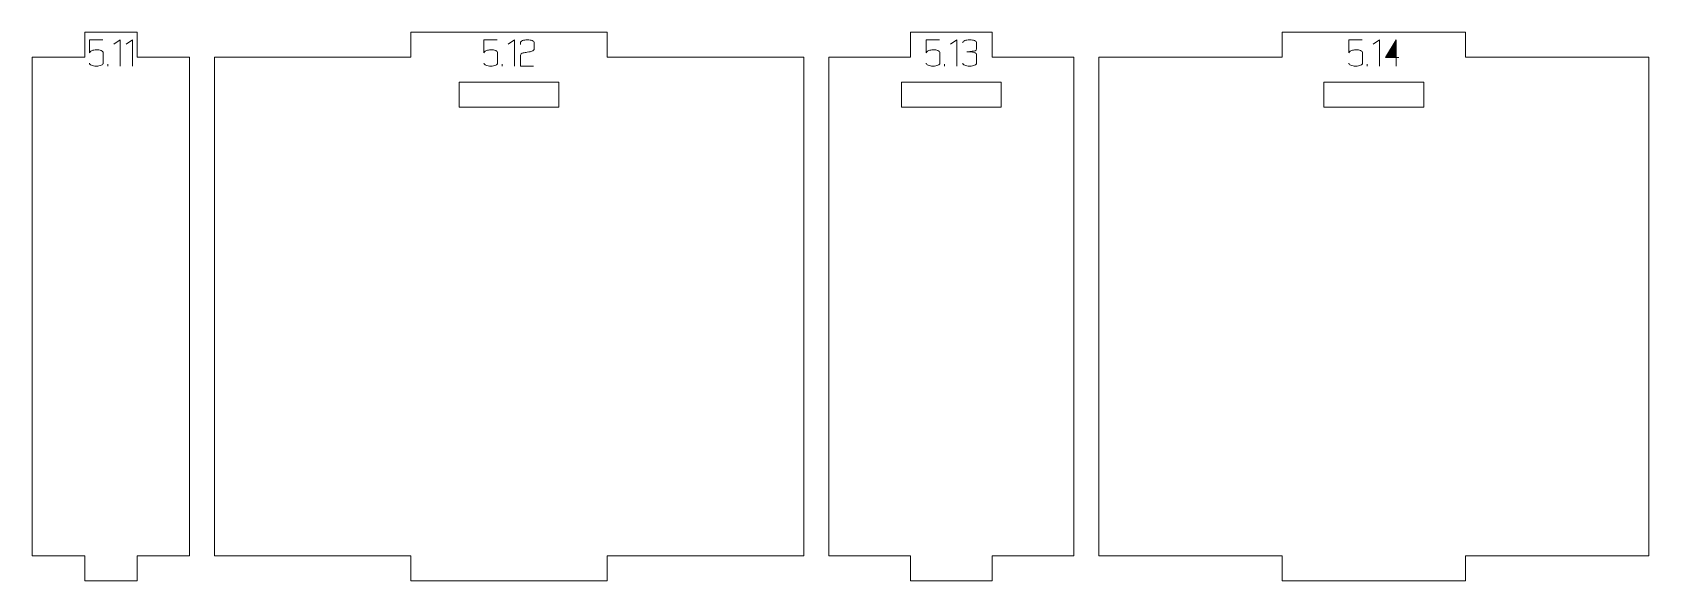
# Model space of a CAD drawing. Header units: centimetres. Extents: x -191 to 212, y -234 to 239.
# Drawn here: x 150 to 169.44, y 69.13 to 75.73 of the extents above; entities that cross this region are included whole.
import ezdxf

# ---------------------------------------------------------------- set-up
doc = ezdxf.new("R2010")
doc.units = ezdxf.units.CM
doc.header["$MEASUREMENT"] = 0
doc.layers.add('Capa 1', color=7, linetype='Continuous')

msp = doc.modelspace()

# ---------------------------------------------------------------- hatches: boundary and pattern name
at = {"layer": 'Capa 1', "true_color": 0x3e4095}
h = msp.add_hatch(color=175, dxfattribs=at)
edge = h.paths.add_edge_path()
edge.add_spline(control_points=[(150.76852, 75.32447), (150.74498, 75.32447), (150.72533, 75.32791), (150.70959, 75.33479), (150.69384, 75.34167), (150.68597, 75.35), (150.68597, 75.35978), (150.68597, 75.35), (150.69384, 75.34167), (150.70959, 75.33479), (150.72533, 75.32791), (150.74498, 75.32447), (150.76852, 75.32447), (150.79206, 75.32447), (150.81171, 75.32791), (150.82745, 75.33479), (150.8432, 75.34167), (150.85107, 75.35), (150.85107, 75.35978), (150.85107, 75.35978), (150.85107, 75.48544), (150.85107, 75.48544), (150.85107, 75.49523), (150.8432, 75.50356), (150.82745, 75.51044), (150.81171, 75.51732), (150.79206, 75.52076), (150.76852, 75.52076), (150.74712, 75.51892), (150.73061, 75.51647), (150.71899, 75.51342), (150.70737, 75.51036), (150.69637, 75.50103), (150.68597, 75.48544), (150.68597, 75.48544), (150.68597, 75.64091), (150.68597, 75.64091), (150.68597, 75.64091), (150.84557, 75.64091), (150.84557, 75.64091), (150.84557, 75.64091), (150.68597, 75.64091), (150.68597, 75.64091), (150.68597, 75.64091), (150.68597, 75.48544), (150.68597, 75.48544), (150.69637, 75.50103), (150.70737, 75.51036), (150.71899, 75.51342), (150.73061, 75.51647), (150.74712, 75.51892), (150.76852, 75.52076), (150.79206, 75.52076), (150.81171, 75.51732), (150.82745, 75.51044), (150.8432, 75.50356), (150.85107, 75.49523), (150.85107, 75.48544), (150.85107, 75.48544), (150.85107, 75.35978), (150.85107, 75.35978), (150.85107, 75.35), (150.8432, 75.34167), (150.82745, 75.33479), (150.81171, 75.32791), (150.79206, 75.32447), (150.76852, 75.32447)], knot_values=[0, 0, 0, 0, 0.04545455, 0.04545455, 0.04545455, 0.09090909, 0.09090909, 0.09090909, 0.13636364, 0.13636364, 0.13636364, 0.18181818, 0.18181818, 0.18181818, 0.22727273, 0.22727273, 0.22727273, 0.27272727, 0.27272727, 0.27272727, 0.31818182, 0.31818182, 0.31818182, 0.36363636, 0.36363636, 0.36363636, 0.40909091, 0.40909091, 0.40909091, 0.45454545, 0.45454545, 0.45454545, 0.5, 0.5, 0.5, 0.54545455, 0.54545455, 0.54545455, 0.59090909, 0.59090909, 0.59090909, 0.63636364, 0.63636364, 0.63636364, 0.68181818, 0.68181818, 0.68181818, 0.72727273, 0.72727273, 0.72727273, 0.77272727, 0.77272727, 0.77272727, 0.81818182, 0.81818182, 0.81818182, 0.86363636, 0.86363636, 0.86363636, 0.90909091, 0.90909091, 0.90909091, 0.95454545, 0.95454545, 0.95454545, 1, 1, 1, 1], degree=3, periodic=1)
h = msp.add_hatch(color=175, dxfattribs=at)
edge = h.paths.add_edge_path()
edge.add_spline(control_points=[(151.05561, 75.64137), (151.05561, 75.64137), (150.97948, 75.58863), (150.97948, 75.58863), (150.97948, 75.58863), (151.05561, 75.64137), (151.05561, 75.64137), (151.05561, 75.64137), (151.05561, 75.32447), (151.05561, 75.32447), (151.05561, 75.32447), (151.05561, 75.64137), (151.05561, 75.64137)], knot_values=[0, 0, 0, 0, 0.25, 0.25, 0.25, 0.5, 0.5, 0.5, 0.75, 0.75, 0.75, 1, 1, 1, 1], degree=3, periodic=1)
h = msp.add_hatch(color=175, dxfattribs=at)
edge = h.paths.add_edge_path()
edge.add_spline(control_points=[(151.20237, 75.64137), (151.20237, 75.64137), (151.12624, 75.58863), (151.12624, 75.58863), (151.12624, 75.58863), (151.20237, 75.64137), (151.20237, 75.64137), (151.20237, 75.64137), (151.20237, 75.32447), (151.20237, 75.32447), (151.20237, 75.32447), (151.20237, 75.64137), (151.20237, 75.64137)], knot_values=[0, 0, 0, 0, 0.25, 0.25, 0.25, 0.5, 0.5, 0.5, 0.75, 0.75, 0.75, 1, 1, 1, 1], degree=3, periodic=1)
h = msp.add_hatch(color=175, dxfattribs=at)
edge = h.paths.add_edge_path()
edge.add_spline(control_points=[(155.51441, 75.32447), (155.49087, 75.32447), (155.47122, 75.32791), (155.45548, 75.33479), (155.43973, 75.34167), (155.43186, 75.35), (155.43186, 75.35978), (155.43186, 75.35), (155.43973, 75.34167), (155.45548, 75.33479), (155.47122, 75.32791), (155.49087, 75.32447), (155.51441, 75.32447), (155.53795, 75.32447), (155.5576, 75.32791), (155.57334, 75.33479), (155.58909, 75.34167), (155.59696, 75.35), (155.59696, 75.35978), (155.59696, 75.35978), (155.59696, 75.48544), (155.59696, 75.48544), (155.59696, 75.49523), (155.58909, 75.50356), (155.57334, 75.51044), (155.5576, 75.51732), (155.53795, 75.52076), (155.51441, 75.52076), (155.49301, 75.51892), (155.4765, 75.51647), (155.46488, 75.51342), (155.45326, 75.51036), (155.44226, 75.50103), (155.43186, 75.48544), (155.43186, 75.48544), (155.43186, 75.64091), (155.43186, 75.64091), (155.43186, 75.64091), (155.59146, 75.64091), (155.59146, 75.64091), (155.59146, 75.64091), (155.43186, 75.64091), (155.43186, 75.64091), (155.43186, 75.64091), (155.43186, 75.48544), (155.43186, 75.48544), (155.44226, 75.50103), (155.45326, 75.51036), (155.46488, 75.51342), (155.4765, 75.51647), (155.49301, 75.51892), (155.51441, 75.52076), (155.53795, 75.52076), (155.5576, 75.51732), (155.57334, 75.51044), (155.58909, 75.50356), (155.59696, 75.49523), (155.59696, 75.48544), (155.59696, 75.48544), (155.59696, 75.35978), (155.59696, 75.35978), (155.59696, 75.35), (155.58909, 75.34167), (155.57334, 75.33479), (155.5576, 75.32791), (155.53795, 75.32447), (155.51441, 75.32447)], knot_values=[0, 0, 0, 0, 0.04545455, 0.04545455, 0.04545455, 0.09090909, 0.09090909, 0.09090909, 0.13636364, 0.13636364, 0.13636364, 0.18181818, 0.18181818, 0.18181818, 0.22727273, 0.22727273, 0.22727273, 0.27272727, 0.27272727, 0.27272727, 0.31818182, 0.31818182, 0.31818182, 0.36363636, 0.36363636, 0.36363636, 0.40909091, 0.40909091, 0.40909091, 0.45454545, 0.45454545, 0.45454545, 0.5, 0.5, 0.5, 0.54545455, 0.54545455, 0.54545455, 0.59090909, 0.59090909, 0.59090909, 0.63636364, 0.63636364, 0.63636364, 0.68181818, 0.68181818, 0.68181818, 0.72727273, 0.72727273, 0.72727273, 0.77272727, 0.77272727, 0.77272727, 0.81818182, 0.81818182, 0.81818182, 0.86363636, 0.86363636, 0.86363636, 0.90909091, 0.90909091, 0.90909091, 0.95454545, 0.95454545, 0.95454545, 1, 1, 1, 1], degree=3, periodic=1)
h = msp.add_hatch(color=175, dxfattribs=at)
edge = h.paths.add_edge_path()
edge.add_spline(control_points=[(155.8015, 75.64137), (155.8015, 75.64137), (155.72537, 75.58863), (155.72537, 75.58863), (155.72537, 75.58863), (155.8015, 75.64137), (155.8015, 75.64137), (155.8015, 75.64137), (155.8015, 75.32447), (155.8015, 75.32447), (155.8015, 75.32447), (155.8015, 75.64137), (155.8015, 75.64137)], knot_values=[0, 0, 0, 0, 0.25, 0.25, 0.25, 0.5, 0.5, 0.5, 0.75, 0.75, 0.75, 1, 1, 1, 1], degree=3, periodic=1)
h = msp.add_hatch(color=175, dxfattribs=at)
edge = h.paths.add_edge_path()
edge.add_spline(control_points=[(155.87167, 75.32447), (155.87167, 75.32447), (155.87167, 75.45701), (155.87167, 75.45701), (155.87259, 75.46893), (155.88344, 75.4781), (155.90423, 75.48452), (155.91279, 75.48514), (155.92097, 75.48613), (155.92877, 75.48751), (155.93656, 75.48888), (155.94444, 75.49033), (155.95239, 75.49186), (155.96706, 75.49431), (155.9783, 75.4963), (155.98609, 75.49782), (155.99389, 75.49935), (156.00146, 75.50134), (156.0088, 75.50379), (156.02775, 75.51082), (156.03723, 75.51984), (156.03723, 75.53084), (156.03723, 75.53084), (156.03723, 75.6056), (156.03723, 75.6056), (156.03723, 75.61538), (156.02936, 75.62371), (156.01361, 75.63059), (155.99787, 75.63747), (155.97822, 75.64091), (155.95468, 75.64091), (155.93114, 75.64091), (155.91149, 75.63747), (155.89575, 75.63059), (155.88, 75.62371), (155.87213, 75.61538), (155.87213, 75.6056), (155.87213, 75.6056), (155.87213, 75.58313), (155.87213, 75.58313), (155.87213, 75.58313), (155.87213, 75.6056), (155.87213, 75.6056), (155.87213, 75.61538), (155.88, 75.62371), (155.89575, 75.63059), (155.91149, 75.63747), (155.93114, 75.64091), (155.95468, 75.64091), (155.97822, 75.64091), (155.99787, 75.63747), (156.01361, 75.63059), (156.02936, 75.62371), (156.03723, 75.61538), (156.03723, 75.6056), (156.03723, 75.6056), (156.03723, 75.53084), (156.03723, 75.53084), (156.03723, 75.51984), (156.02775, 75.51082), (156.0088, 75.50379), (156.00146, 75.50134), (155.99389, 75.49935), (155.98609, 75.49782), (155.9783, 75.4963), (155.96706, 75.49431), (155.95239, 75.49186), (155.94444, 75.49033), (155.93656, 75.48888), (155.92877, 75.48751), (155.92097, 75.48613), (155.91279, 75.48514), (155.90423, 75.48452), (155.88344, 75.4781), (155.87259, 75.46893), (155.87167, 75.45701), (155.87167, 75.45701), (155.87167, 75.32447), (155.87167, 75.32447), (155.87167, 75.32447), (156.02852, 75.32447), (156.02852, 75.32447), (156.02852, 75.32447), (155.87167, 75.32447), (155.87167, 75.32447)], knot_values=[0, 0, 0, 0, 0.03571429, 0.03571429, 0.03571429, 0.07142857, 0.07142857, 0.07142857, 0.10714286, 0.10714286, 0.10714286, 0.14285714, 0.14285714, 0.14285714, 0.17857143, 0.17857143, 0.17857143, 0.21428571, 0.21428571, 0.21428571, 0.25, 0.25, 0.25, 0.28571429, 0.28571429, 0.28571429, 0.32142857, 0.32142857, 0.32142857, 0.35714286, 0.35714286, 0.35714286, 0.39285714, 0.39285714, 0.39285714, 0.42857143, 0.42857143, 0.42857143, 0.46428571, 0.46428571, 0.46428571, 0.5, 0.5, 0.5, 0.53571429, 0.53571429, 0.53571429, 0.57142857, 0.57142857, 0.57142857, 0.60714286, 0.60714286, 0.60714286, 0.64285714, 0.64285714, 0.64285714, 0.67857143, 0.67857143, 0.67857143, 0.71428571, 0.71428571, 0.71428571, 0.75, 0.75, 0.75, 0.78571429, 0.78571429, 0.78571429, 0.82142857, 0.82142857, 0.82142857, 0.85714286, 0.85714286, 0.85714286, 0.89285714, 0.89285714, 0.89285714, 0.92857143, 0.92857143, 0.92857143, 0.96428571, 0.96428571, 0.96428571, 1, 1, 1, 1], degree=3, periodic=1)
h = msp.add_hatch(color=175, dxfattribs=at)
edge = h.paths.add_edge_path()
edge.add_spline(control_points=[(160.83491, 75.32447), (160.81137, 75.32447), (160.79172, 75.32791), (160.77598, 75.33479), (160.76023, 75.34167), (160.75236, 75.35), (160.75236, 75.35978), (160.75236, 75.35), (160.76023, 75.34167), (160.77598, 75.33479), (160.79172, 75.32791), (160.81137, 75.32447), (160.83491, 75.32447), (160.85845, 75.32447), (160.8781, 75.32791), (160.89384, 75.33479), (160.90959, 75.34167), (160.91746, 75.35), (160.91746, 75.35978), (160.91746, 75.35978), (160.91746, 75.48544), (160.91746, 75.48544), (160.91746, 75.49523), (160.90959, 75.50356), (160.89384, 75.51044), (160.8781, 75.51732), (160.85845, 75.52076), (160.83491, 75.52076), (160.81351, 75.51892), (160.797, 75.51647), (160.78538, 75.51342), (160.77376, 75.51036), (160.76276, 75.50103), (160.75236, 75.48544), (160.75236, 75.48544), (160.75236, 75.64091), (160.75236, 75.64091), (160.75236, 75.64091), (160.91196, 75.64091), (160.91196, 75.64091), (160.91196, 75.64091), (160.75236, 75.64091), (160.75236, 75.64091), (160.75236, 75.64091), (160.75236, 75.48544), (160.75236, 75.48544), (160.76276, 75.50103), (160.77376, 75.51036), (160.78538, 75.51342), (160.797, 75.51647), (160.81351, 75.51892), (160.83491, 75.52076), (160.85845, 75.52076), (160.8781, 75.51732), (160.89384, 75.51044), (160.90959, 75.50356), (160.91746, 75.49523), (160.91746, 75.48544), (160.91746, 75.48544), (160.91746, 75.35978), (160.91746, 75.35978), (160.91746, 75.35), (160.90959, 75.34167), (160.89384, 75.33479), (160.8781, 75.32791), (160.85845, 75.32447), (160.83491, 75.32447)], knot_values=[0, 0, 0, 0, 0.04545455, 0.04545455, 0.04545455, 0.09090909, 0.09090909, 0.09090909, 0.13636364, 0.13636364, 0.13636364, 0.18181818, 0.18181818, 0.18181818, 0.22727273, 0.22727273, 0.22727273, 0.27272727, 0.27272727, 0.27272727, 0.31818182, 0.31818182, 0.31818182, 0.36363636, 0.36363636, 0.36363636, 0.40909091, 0.40909091, 0.40909091, 0.45454545, 0.45454545, 0.45454545, 0.5, 0.5, 0.5, 0.54545455, 0.54545455, 0.54545455, 0.59090909, 0.59090909, 0.59090909, 0.63636364, 0.63636364, 0.63636364, 0.68181818, 0.68181818, 0.68181818, 0.72727273, 0.72727273, 0.72727273, 0.77272727, 0.77272727, 0.77272727, 0.81818182, 0.81818182, 0.81818182, 0.86363636, 0.86363636, 0.86363636, 0.90909091, 0.90909091, 0.90909091, 0.95454545, 0.95454545, 0.95454545, 1, 1, 1, 1], degree=3, periodic=1)
h = msp.add_hatch(color=175, dxfattribs=at)
edge = h.paths.add_edge_path()
edge.add_spline(control_points=[(161.122, 75.64137), (161.122, 75.64137), (161.04587, 75.58863), (161.04587, 75.58863), (161.04587, 75.58863), (161.122, 75.64137), (161.122, 75.64137), (161.122, 75.64137), (161.122, 75.32447), (161.122, 75.32447), (161.122, 75.32447), (161.122, 75.64137), (161.122, 75.64137)], knot_values=[0, 0, 0, 0, 0.25, 0.25, 0.25, 0.5, 0.5, 0.5, 0.75, 0.75, 0.75, 1, 1, 1, 1], degree=3, periodic=1)
h = msp.add_hatch(color=175, dxfattribs=at)
edge = h.paths.add_edge_path()
edge.add_spline(control_points=[(161.27518, 75.32447), (161.25164, 75.32447), (161.23199, 75.32791), (161.21625, 75.33479), (161.2005, 75.34167), (161.19263, 75.35), (161.19263, 75.35978), (161.19263, 75.35), (161.2005, 75.34167), (161.21625, 75.33479), (161.23199, 75.32791), (161.25164, 75.32447), (161.27518, 75.32447), (161.29872, 75.32447), (161.31837, 75.32791), (161.33411, 75.33479), (161.34986, 75.34167), (161.35773, 75.35), (161.35773, 75.35978), (161.35773, 75.35978), (161.35773, 75.46297), (161.35773, 75.46297), (161.35773, 75.47123), (161.35207, 75.47841), (161.34076, 75.48452), (161.32945, 75.49064), (161.29628, 75.49477), (161.24124, 75.49691), (161.29597, 75.50027), (161.32884, 75.50425), (161.33984, 75.50883), (161.35085, 75.51342), (161.35681, 75.52091), (161.35773, 75.5313), (161.35773, 75.5313), (161.35773, 75.6056), (161.35773, 75.6056), (161.35773, 75.61538), (161.34986, 75.62371), (161.33411, 75.63059), (161.31837, 75.63747), (161.29872, 75.64091), (161.27518, 75.64091), (161.25164, 75.64091), (161.23199, 75.63747), (161.21625, 75.63059), (161.2005, 75.62371), (161.19263, 75.61538), (161.19263, 75.6056), (161.19263, 75.61538), (161.2005, 75.62371), (161.21625, 75.63059), (161.23199, 75.63747), (161.25164, 75.64091), (161.27518, 75.64091), (161.29872, 75.64091), (161.31837, 75.63747), (161.33411, 75.63059), (161.34986, 75.62371), (161.35773, 75.61538), (161.35773, 75.6056), (161.35773, 75.6056), (161.35773, 75.5313), (161.35773, 75.5313), (161.35681, 75.52091), (161.35085, 75.51342), (161.33984, 75.50883), (161.32884, 75.50425), (161.29597, 75.50027), (161.24124, 75.49691), (161.29628, 75.49477), (161.32945, 75.49064), (161.34076, 75.48452), (161.35207, 75.47841), (161.35773, 75.47123), (161.35773, 75.46297), (161.35773, 75.46297), (161.35773, 75.35978), (161.35773, 75.35978), (161.35773, 75.35), (161.34986, 75.34167), (161.33411, 75.33479), (161.31837, 75.32791), (161.29872, 75.32447), (161.27518, 75.32447)], knot_values=[0, 0, 0, 0, 0.03571429, 0.03571429, 0.03571429, 0.07142857, 0.07142857, 0.07142857, 0.10714286, 0.10714286, 0.10714286, 0.14285714, 0.14285714, 0.14285714, 0.17857143, 0.17857143, 0.17857143, 0.21428571, 0.21428571, 0.21428571, 0.25, 0.25, 0.25, 0.28571429, 0.28571429, 0.28571429, 0.32142857, 0.32142857, 0.32142857, 0.35714286, 0.35714286, 0.35714286, 0.39285714, 0.39285714, 0.39285714, 0.42857143, 0.42857143, 0.42857143, 0.46428571, 0.46428571, 0.46428571, 0.5, 0.5, 0.5, 0.53571429, 0.53571429, 0.53571429, 0.57142857, 0.57142857, 0.57142857, 0.60714286, 0.60714286, 0.60714286, 0.64285714, 0.64285714, 0.64285714, 0.67857143, 0.67857143, 0.67857143, 0.71428571, 0.71428571, 0.71428571, 0.75, 0.75, 0.75, 0.78571429, 0.78571429, 0.78571429, 0.82142857, 0.82142857, 0.82142857, 0.85714286, 0.85714286, 0.85714286, 0.89285714, 0.89285714, 0.89285714, 0.92857143, 0.92857143, 0.92857143, 0.96428571, 0.96428571, 0.96428571, 1, 1, 1, 1], degree=3, periodic=1)
h = msp.add_hatch(color=175, dxfattribs=at)
edge = h.paths.add_edge_path()
edge.add_spline(control_points=[(165.9196, 75.32447), (165.89606, 75.32447), (165.87641, 75.32791), (165.86067, 75.33479), (165.84492, 75.34167), (165.83705, 75.35), (165.83705, 75.35978), (165.83705, 75.35), (165.84492, 75.34167), (165.86067, 75.33479), (165.87641, 75.32791), (165.89606, 75.32447), (165.9196, 75.32447), (165.94314, 75.32447), (165.96279, 75.32791), (165.97853, 75.33479), (165.99428, 75.34167), (166.00215, 75.35), (166.00215, 75.35978), (166.00215, 75.35978), (166.00215, 75.48544), (166.00215, 75.48544), (166.00215, 75.49523), (165.99428, 75.50356), (165.97853, 75.51044), (165.96279, 75.51732), (165.94314, 75.52076), (165.9196, 75.52076), (165.8982, 75.51892), (165.88169, 75.51647), (165.87007, 75.51342), (165.85845, 75.51036), (165.84745, 75.50103), (165.83705, 75.48544), (165.83705, 75.48544), (165.83705, 75.64091), (165.83705, 75.64091), (165.83705, 75.64091), (165.99665, 75.64091), (165.99665, 75.64091), (165.99665, 75.64091), (165.83705, 75.64091), (165.83705, 75.64091), (165.83705, 75.64091), (165.83705, 75.48544), (165.83705, 75.48544), (165.84745, 75.50103), (165.85845, 75.51036), (165.87007, 75.51342), (165.88169, 75.51647), (165.8982, 75.51892), (165.9196, 75.52076), (165.94314, 75.52076), (165.96279, 75.51732), (165.97853, 75.51044), (165.99428, 75.50356), (166.00215, 75.49523), (166.00215, 75.48544), (166.00215, 75.48544), (166.00215, 75.35978), (166.00215, 75.35978), (166.00215, 75.35), (165.99428, 75.34167), (165.97853, 75.33479), (165.96279, 75.32791), (165.94314, 75.32447), (165.9196, 75.32447)], knot_values=[0, 0, 0, 0, 0.04545455, 0.04545455, 0.04545455, 0.09090909, 0.09090909, 0.09090909, 0.13636364, 0.13636364, 0.13636364, 0.18181818, 0.18181818, 0.18181818, 0.22727273, 0.22727273, 0.22727273, 0.27272727, 0.27272727, 0.27272727, 0.31818182, 0.31818182, 0.31818182, 0.36363636, 0.36363636, 0.36363636, 0.40909091, 0.40909091, 0.40909091, 0.45454545, 0.45454545, 0.45454545, 0.5, 0.5, 0.5, 0.54545455, 0.54545455, 0.54545455, 0.59090909, 0.59090909, 0.59090909, 0.63636364, 0.63636364, 0.63636364, 0.68181818, 0.68181818, 0.68181818, 0.72727273, 0.72727273, 0.72727273, 0.77272727, 0.77272727, 0.77272727, 0.81818182, 0.81818182, 0.81818182, 0.86363636, 0.86363636, 0.86363636, 0.90909091, 0.90909091, 0.90909091, 0.95454545, 0.95454545, 0.95454545, 1, 1, 1, 1], degree=3, periodic=1)
h = msp.add_hatch(color=175, dxfattribs=at)
edge = h.paths.add_edge_path()
edge.add_spline(control_points=[(166.20669, 75.64137), (166.20669, 75.64137), (166.13056, 75.58863), (166.13056, 75.58863), (166.13056, 75.58863), (166.20669, 75.64137), (166.20669, 75.64137), (166.20669, 75.64137), (166.20669, 75.32447), (166.20669, 75.32447), (166.20669, 75.32447), (166.20669, 75.64137), (166.20669, 75.64137)], knot_values=[0, 0, 0, 0, 0.25, 0.25, 0.25, 0.5, 0.5, 0.5, 0.75, 0.75, 0.75, 1, 1, 1, 1], degree=3, periodic=1)
h = msp.add_hatch(color=175, dxfattribs=at)
edge = h.paths.add_edge_path()
edge.add_spline(control_points=[(166.40711, 75.42903), (166.40711, 75.42903), (166.40711, 75.64137), (166.40711, 75.64137), (166.40711, 75.64137), (166.27732, 75.42903), (166.27732, 75.42903), (166.27732, 75.42903), (166.40711, 75.42903), (166.40711, 75.42903)], knot_values=[0, 0, 0, 0, 0.33333333, 0.33333333, 0.33333333, 0.66666667, 0.66666667, 0.66666667, 1, 1, 1, 1], degree=3, periodic=1)
h = msp.add_hatch(color=175, dxfattribs=at)
edge = h.paths.add_edge_path()
edge.add_spline(control_points=[(166.40711, 75.42903), (166.40711, 75.42903), (166.40711, 75.32447), (166.40711, 75.32447), (166.40711, 75.32447), (166.40711, 75.42903), (166.40711, 75.42903), (166.40711, 75.42903), (166.27732, 75.42903), (166.27732, 75.42903), (166.27732, 75.42903), (166.40711, 75.64137), (166.40711, 75.64137), (166.40711, 75.64137), (166.40711, 75.42903), (166.40711, 75.42903), (166.40711, 75.42903), (166.43692, 75.42903), (166.43692, 75.42903), (166.43692, 75.42903), (166.40711, 75.42903), (166.40711, 75.42903)], knot_values=[0, 0, 0, 0, 0.14285714, 0.14285714, 0.14285714, 0.28571429, 0.28571429, 0.28571429, 0.42857143, 0.42857143, 0.42857143, 0.57142857, 0.57142857, 0.57142857, 0.71428571, 0.71428571, 0.71428571, 0.85714286, 0.85714286, 0.85714286, 1, 1, 1, 1], degree=3, periodic=1)
h = msp.add_hatch(color=175, dxfattribs=at)
edge = h.paths.add_edge_path()
edge.add_spline(control_points=[(150.9061, 75.32447), (150.9061, 75.32447), (150.9061, 75.34694), (150.9061, 75.34694), (150.9061, 75.34694), (150.9061, 75.32447), (150.9061, 75.32447)], knot_values=[0, 0, 0, 0, 0.5, 0.5, 0.5, 1, 1, 1, 1], degree=3, periodic=1)
h = msp.add_hatch(color=175, dxfattribs=at)
edge = h.paths.add_edge_path()
edge.add_spline(control_points=[(155.65199, 75.32447), (155.65199, 75.32447), (155.65199, 75.34694), (155.65199, 75.34694), (155.65199, 75.34694), (155.65199, 75.32447), (155.65199, 75.32447)], knot_values=[0, 0, 0, 0, 0.5, 0.5, 0.5, 1, 1, 1, 1], degree=3, periodic=1)
h = msp.add_hatch(color=175, dxfattribs=at)
edge = h.paths.add_edge_path()
edge.add_spline(control_points=[(160.97249, 75.32447), (160.97249, 75.32447), (160.97249, 75.34694), (160.97249, 75.34694), (160.97249, 75.34694), (160.97249, 75.32447), (160.97249, 75.32447)], knot_values=[0, 0, 0, 0, 0.5, 0.5, 0.5, 1, 1, 1, 1], degree=3, periodic=1)
h = msp.add_hatch(color=175, dxfattribs=at)
edge = h.paths.add_edge_path()
edge.add_spline(control_points=[(166.05718, 75.32447), (166.05718, 75.32447), (166.05718, 75.34694), (166.05718, 75.34694), (166.05718, 75.34694), (166.05718, 75.32447), (166.05718, 75.32447)], knot_values=[0, 0, 0, 0, 0.5, 0.5, 0.5, 1, 1, 1, 1], degree=3, periodic=1)

# ---------------------------------------------------------------- linework, layer by layer
at = {"layer": 'Capa 1', "color": 240, "lineweight": 9}
for points, knots in [([(149.99906, 75.43087), (149.99906, 75.43087), (149.99906, 69.43087), (149.99906, 69.43087), (149.99906, 69.43087), (150.62913, 69.43087), (150.62913, 69.43087), (150.62913, 69.43087), (150.62913, 69.13087), (150.62913, 69.13087), (150.62913, 69.13087), (151.25921, 69.13087), (151.25921, 69.13087), (151.25921, 69.13087), (151.25921, 69.43087), (151.25921, 69.43087), (151.25921, 69.43087), (151.88928, 69.43087), (151.88928, 69.43087), (151.88928, 69.43087), (151.88928, 75.43087), (151.88928, 75.43087), (151.88928, 75.43087), (151.25921, 75.43087), (151.25921, 75.43087), (151.25921, 75.43087), (151.25921, 75.73087), (151.25921, 75.73087), (151.25921, 75.73087), (150.62913, 75.73087), (150.62913, 75.73087), (150.62913, 75.73087), (150.62913, 75.43087), (150.62913, 75.43087), (150.62913, 75.43087), (149.99906, 75.43087), (149.99906, 75.43087)], [0, 0, 0, 0, 0.08333333, 0.08333333, 0.08333333, 0.16666667, 0.16666667, 0.16666667, 0.25, 0.25, 0.25, 0.33333333, 0.33333333, 0.33333333, 0.41666667, 0.41666667, 0.41666667, 0.5, 0.5, 0.5, 0.58333333, 0.58333333, 0.58333333, 0.66666667, 0.66666667, 0.66666667, 0.75, 0.75, 0.75, 0.83333333, 0.83333333, 0.83333333, 0.91666667, 0.91666667, 0.91666667, 1, 1, 1, 1]), ([(152.18928, 75.43087), (152.18928, 75.43087), (152.18928, 69.43087), (152.18928, 69.43087), (152.18928, 69.43087), (154.55279, 69.43087), (154.55279, 69.43087), (154.55279, 69.43087), (154.55279, 69.13087), (154.55279, 69.13087), (154.55279, 69.13087), (156.9163, 69.13087), (156.9163, 69.13087), (156.9163, 69.13087), (156.9163, 69.43087), (156.9163, 69.43087), (156.9163, 69.43087), (159.2798, 69.43087), (159.2798, 69.43087), (159.2798, 69.43087), (159.2798, 75.43087), (159.2798, 75.43087), (159.2798, 75.43087), (156.9163, 75.43087), (156.9163, 75.43087), (156.9163, 75.43087), (156.9163, 75.73087), (156.9163, 75.73087), (156.9163, 75.73087), (154.55279, 75.73087), (154.55279, 75.73087), (154.55279, 75.73087), (154.55279, 75.43087), (154.55279, 75.43087), (154.55279, 75.43087), (152.18928, 75.43087), (152.18928, 75.43087)], [0, 0, 0, 0, 0.08333333, 0.08333333, 0.08333333, 0.16666667, 0.16666667, 0.16666667, 0.25, 0.25, 0.25, 0.33333333, 0.33333333, 0.33333333, 0.41666667, 0.41666667, 0.41666667, 0.5, 0.5, 0.5, 0.58333333, 0.58333333, 0.58333333, 0.66666667, 0.66666667, 0.66666667, 0.75, 0.75, 0.75, 0.83333333, 0.83333333, 0.83333333, 0.91666667, 0.91666667, 0.91666667, 1, 1, 1, 1]), ([(159.5798, 75.43087), (159.5798, 75.43087), (159.5798, 69.43087), (159.5798, 69.43087), (159.5798, 69.43087), (160.5633, 69.43087), (160.5633, 69.43087), (160.5633, 69.43087), (160.5633, 69.13087), (160.5633, 69.13087), (160.5633, 69.13087), (161.5468, 69.13087), (161.5468, 69.13087), (161.5468, 69.13087), (161.5468, 69.43087), (161.5468, 69.43087), (161.5468, 69.43087), (162.53029, 69.43087), (162.53029, 69.43087), (162.53029, 69.43087), (162.53029, 75.43087), (162.53029, 75.43087), (162.53029, 75.43087), (161.5468, 75.43087), (161.5468, 75.43087), (161.5468, 75.43087), (161.5468, 75.73087), (161.5468, 75.73087), (161.5468, 75.73087), (160.5633, 75.73087), (160.5633, 75.73087), (160.5633, 75.73087), (160.5633, 75.43087), (160.5633, 75.43087), (160.5633, 75.43087), (159.5798, 75.43087), (159.5798, 75.43087)], [0, 0, 0, 0, 0.08333333, 0.08333333, 0.08333333, 0.16666667, 0.16666667, 0.16666667, 0.25, 0.25, 0.25, 0.33333333, 0.33333333, 0.33333333, 0.41666667, 0.41666667, 0.41666667, 0.5, 0.5, 0.5, 0.58333333, 0.58333333, 0.58333333, 0.66666667, 0.66666667, 0.66666667, 0.75, 0.75, 0.75, 0.83333333, 0.83333333, 0.83333333, 0.91666667, 0.91666667, 0.91666667, 1, 1, 1, 1]), ([(162.83029, 75.43087), (162.83029, 75.43087), (162.83029, 69.43087), (162.83029, 69.43087), (162.83029, 69.43087), (165.03476, 69.43087), (165.03476, 69.43087), (165.03476, 69.43087), (165.03476, 69.13087), (165.03476, 69.13087), (165.03476, 69.13087), (167.23922, 69.13087), (167.23922, 69.13087), (167.23922, 69.13087), (167.23922, 69.43087), (167.23922, 69.43087), (167.23922, 69.43087), (169.44368, 69.43087), (169.44368, 69.43087), (169.44368, 69.43087), (169.44368, 75.43087), (169.44368, 75.43087), (169.44368, 75.43087), (167.23922, 75.43087), (167.23922, 75.43087), (167.23922, 75.43087), (167.23922, 75.73087), (167.23922, 75.73087), (167.23922, 75.73087), (165.03476, 75.73087), (165.03476, 75.73087), (165.03476, 75.73087), (165.03476, 75.43087), (165.03476, 75.43087), (165.03476, 75.43087), (162.83029, 75.43087), (162.83029, 75.43087)], [0, 0, 0, 0, 0.08333333, 0.08333333, 0.08333333, 0.16666667, 0.16666667, 0.16666667, 0.25, 0.25, 0.25, 0.33333333, 0.33333333, 0.33333333, 0.41666667, 0.41666667, 0.41666667, 0.5, 0.5, 0.5, 0.58333333, 0.58333333, 0.58333333, 0.66666667, 0.66666667, 0.66666667, 0.75, 0.75, 0.75, 0.83333333, 0.83333333, 0.83333333, 0.91666667, 0.91666667, 0.91666667, 1, 1, 1, 1]), ([(155.13454, 74.83107), (155.13454, 74.83107), (156.33454, 74.83107), (156.33454, 74.83107), (156.33454, 74.83107), (156.33454, 75.13107), (156.33454, 75.13107), (156.33454, 75.13107), (155.13454, 75.13107), (155.13454, 75.13107), (155.13454, 75.13107), (155.13454, 74.83107), (155.13454, 74.83107)], [0, 0, 0, 0, 0.25, 0.25, 0.25, 0.5, 0.5, 0.5, 0.75, 0.75, 0.75, 1, 1, 1, 1]), ([(160.45504, 74.83107), (160.45504, 74.83107), (161.65504, 74.83107), (161.65504, 74.83107), (161.65504, 74.83107), (161.65504, 75.13107), (161.65504, 75.13107), (161.65504, 75.13107), (160.45504, 75.13107), (160.45504, 75.13107), (160.45504, 75.13107), (160.45504, 74.83107), (160.45504, 74.83107)], [0, 0, 0, 0, 0.25, 0.25, 0.25, 0.5, 0.5, 0.5, 0.75, 0.75, 0.75, 1, 1, 1, 1]), ([(165.53698, 74.83107), (165.53698, 74.83107), (166.73698, 74.83107), (166.73698, 74.83107), (166.73698, 74.83107), (166.73698, 75.13107), (166.73698, 75.13107), (166.73698, 75.13107), (165.53698, 75.13107), (165.53698, 75.13107), (165.53698, 75.13107), (165.53698, 74.83107), (165.53698, 74.83107)], [0, 0, 0, 0, 0.25, 0.25, 0.25, 0.5, 0.5, 0.5, 0.75, 0.75, 0.75, 1, 1, 1, 1])]:
    msp.add_open_spline(points, degree=3, knots=knots, dxfattribs=at)
at = {"layer": 'Capa 1', "color": 114, "lineweight": 9}
for points, knots in [([(150.76852, 75.32447), (150.74498, 75.32447), (150.72533, 75.32791), (150.70959, 75.33479), (150.69384, 75.34167), (150.68597, 75.35), (150.68597, 75.35978), (150.68597, 75.35), (150.69384, 75.34167), (150.70959, 75.33479), (150.72533, 75.32791), (150.74498, 75.32447), (150.76852, 75.32447), (150.79206, 75.32447), (150.81171, 75.32791), (150.82745, 75.33479), (150.8432, 75.34167), (150.85107, 75.35), (150.85107, 75.35978), (150.85107, 75.35978), (150.85107, 75.48544), (150.85107, 75.48544), (150.85107, 75.49523), (150.8432, 75.50356), (150.82745, 75.51044), (150.81171, 75.51732), (150.79206, 75.52076), (150.76852, 75.52076), (150.74712, 75.51892), (150.73061, 75.51647), (150.71899, 75.51342), (150.70737, 75.51036), (150.69637, 75.50103), (150.68597, 75.48544), (150.68597, 75.48544), (150.68597, 75.64091), (150.68597, 75.64091), (150.68597, 75.64091), (150.84557, 75.64091), (150.84557, 75.64091), (150.84557, 75.64091), (150.68597, 75.64091), (150.68597, 75.64091), (150.68597, 75.64091), (150.68597, 75.48544), (150.68597, 75.48544), (150.69637, 75.50103), (150.70737, 75.51036), (150.71899, 75.51342), (150.73061, 75.51647), (150.74712, 75.51892), (150.76852, 75.52076), (150.79206, 75.52076), (150.81171, 75.51732), (150.82745, 75.51044), (150.8432, 75.50356), (150.85107, 75.49523), (150.85107, 75.48544), (150.85107, 75.48544), (150.85107, 75.35978), (150.85107, 75.35978), (150.85107, 75.35), (150.8432, 75.34167), (150.82745, 75.33479), (150.81171, 75.32791), (150.79206, 75.32447), (150.76852, 75.32447)], [0, 0, 0, 0, 0.04545455, 0.04545455, 0.04545455, 0.09090909, 0.09090909, 0.09090909, 0.13636364, 0.13636364, 0.13636364, 0.18181818, 0.18181818, 0.18181818, 0.22727273, 0.22727273, 0.22727273, 0.27272727, 0.27272727, 0.27272727, 0.31818182, 0.31818182, 0.31818182, 0.36363636, 0.36363636, 0.36363636, 0.40909091, 0.40909091, 0.40909091, 0.45454545, 0.45454545, 0.45454545, 0.5, 0.5, 0.5, 0.54545455, 0.54545455, 0.54545455, 0.59090909, 0.59090909, 0.59090909, 0.63636364, 0.63636364, 0.63636364, 0.68181818, 0.68181818, 0.68181818, 0.72727273, 0.72727273, 0.72727273, 0.77272727, 0.77272727, 0.77272727, 0.81818182, 0.81818182, 0.81818182, 0.86363636, 0.86363636, 0.86363636, 0.90909091, 0.90909091, 0.90909091, 0.95454545, 0.95454545, 0.95454545, 1, 1, 1, 1]), ([(151.05561, 75.64137), (151.05561, 75.64137), (150.97948, 75.58863), (150.97948, 75.58863), (150.97948, 75.58863), (151.05561, 75.64137), (151.05561, 75.64137), (151.05561, 75.64137), (151.05561, 75.32447), (151.05561, 75.32447), (151.05561, 75.32447), (151.05561, 75.64137), (151.05561, 75.64137)], [0, 0, 0, 0, 0.25, 0.25, 0.25, 0.5, 0.5, 0.5, 0.75, 0.75, 0.75, 1, 1, 1, 1]), ([(151.20237, 75.64137), (151.20237, 75.64137), (151.12624, 75.58863), (151.12624, 75.58863), (151.12624, 75.58863), (151.20237, 75.64137), (151.20237, 75.64137), (151.20237, 75.64137), (151.20237, 75.32447), (151.20237, 75.32447), (151.20237, 75.32447), (151.20237, 75.64137), (151.20237, 75.64137)], [0, 0, 0, 0, 0.25, 0.25, 0.25, 0.5, 0.5, 0.5, 0.75, 0.75, 0.75, 1, 1, 1, 1]), ([(155.51441, 75.32447), (155.49087, 75.32447), (155.47122, 75.32791), (155.45548, 75.33479), (155.43973, 75.34167), (155.43186, 75.35), (155.43186, 75.35978), (155.43186, 75.35), (155.43973, 75.34167), (155.45548, 75.33479), (155.47122, 75.32791), (155.49087, 75.32447), (155.51441, 75.32447), (155.53795, 75.32447), (155.5576, 75.32791), (155.57334, 75.33479), (155.58909, 75.34167), (155.59696, 75.35), (155.59696, 75.35978), (155.59696, 75.35978), (155.59696, 75.48544), (155.59696, 75.48544), (155.59696, 75.49523), (155.58909, 75.50356), (155.57334, 75.51044), (155.5576, 75.51732), (155.53795, 75.52076), (155.51441, 75.52076), (155.49301, 75.51892), (155.4765, 75.51647), (155.46488, 75.51342), (155.45326, 75.51036), (155.44226, 75.50103), (155.43186, 75.48544), (155.43186, 75.48544), (155.43186, 75.64091), (155.43186, 75.64091), (155.43186, 75.64091), (155.59146, 75.64091), (155.59146, 75.64091), (155.59146, 75.64091), (155.43186, 75.64091), (155.43186, 75.64091), (155.43186, 75.64091), (155.43186, 75.48544), (155.43186, 75.48544), (155.44226, 75.50103), (155.45326, 75.51036), (155.46488, 75.51342), (155.4765, 75.51647), (155.49301, 75.51892), (155.51441, 75.52076), (155.53795, 75.52076), (155.5576, 75.51732), (155.57334, 75.51044), (155.58909, 75.50356), (155.59696, 75.49523), (155.59696, 75.48544), (155.59696, 75.48544), (155.59696, 75.35978), (155.59696, 75.35978), (155.59696, 75.35), (155.58909, 75.34167), (155.57334, 75.33479), (155.5576, 75.32791), (155.53795, 75.32447), (155.51441, 75.32447)], [0, 0, 0, 0, 0.04545455, 0.04545455, 0.04545455, 0.09090909, 0.09090909, 0.09090909, 0.13636364, 0.13636364, 0.13636364, 0.18181818, 0.18181818, 0.18181818, 0.22727273, 0.22727273, 0.22727273, 0.27272727, 0.27272727, 0.27272727, 0.31818182, 0.31818182, 0.31818182, 0.36363636, 0.36363636, 0.36363636, 0.40909091, 0.40909091, 0.40909091, 0.45454545, 0.45454545, 0.45454545, 0.5, 0.5, 0.5, 0.54545455, 0.54545455, 0.54545455, 0.59090909, 0.59090909, 0.59090909, 0.63636364, 0.63636364, 0.63636364, 0.68181818, 0.68181818, 0.68181818, 0.72727273, 0.72727273, 0.72727273, 0.77272727, 0.77272727, 0.77272727, 0.81818182, 0.81818182, 0.81818182, 0.86363636, 0.86363636, 0.86363636, 0.90909091, 0.90909091, 0.90909091, 0.95454545, 0.95454545, 0.95454545, 1, 1, 1, 1]), ([(155.8015, 75.64137), (155.8015, 75.64137), (155.72537, 75.58863), (155.72537, 75.58863), (155.72537, 75.58863), (155.8015, 75.64137), (155.8015, 75.64137), (155.8015, 75.64137), (155.8015, 75.32447), (155.8015, 75.32447), (155.8015, 75.32447), (155.8015, 75.64137), (155.8015, 75.64137)], [0, 0, 0, 0, 0.25, 0.25, 0.25, 0.5, 0.5, 0.5, 0.75, 0.75, 0.75, 1, 1, 1, 1]), ([(155.87167, 75.32447), (155.87167, 75.32447), (155.87167, 75.45701), (155.87167, 75.45701), (155.87259, 75.46893), (155.88344, 75.4781), (155.90423, 75.48452), (155.91279, 75.48514), (155.92097, 75.48613), (155.92877, 75.48751), (155.93656, 75.48888), (155.94444, 75.49033), (155.95239, 75.49186), (155.96706, 75.49431), (155.9783, 75.4963), (155.98609, 75.49782), (155.99389, 75.49935), (156.00146, 75.50134), (156.0088, 75.50379), (156.02775, 75.51082), (156.03723, 75.51984), (156.03723, 75.53084), (156.03723, 75.53084), (156.03723, 75.6056), (156.03723, 75.6056), (156.03723, 75.61538), (156.02936, 75.62371), (156.01361, 75.63059), (155.99787, 75.63747), (155.97822, 75.64091), (155.95468, 75.64091), (155.93114, 75.64091), (155.91149, 75.63747), (155.89575, 75.63059), (155.88, 75.62371), (155.87213, 75.61538), (155.87213, 75.6056), (155.87213, 75.6056), (155.87213, 75.58313), (155.87213, 75.58313), (155.87213, 75.58313), (155.87213, 75.6056), (155.87213, 75.6056), (155.87213, 75.61538), (155.88, 75.62371), (155.89575, 75.63059), (155.91149, 75.63747), (155.93114, 75.64091), (155.95468, 75.64091), (155.97822, 75.64091), (155.99787, 75.63747), (156.01361, 75.63059), (156.02936, 75.62371), (156.03723, 75.61538), (156.03723, 75.6056), (156.03723, 75.6056), (156.03723, 75.53084), (156.03723, 75.53084), (156.03723, 75.51984), (156.02775, 75.51082), (156.0088, 75.50379), (156.00146, 75.50134), (155.99389, 75.49935), (155.98609, 75.49782), (155.9783, 75.4963), (155.96706, 75.49431), (155.95239, 75.49186), (155.94444, 75.49033), (155.93656, 75.48888), (155.92877, 75.48751), (155.92097, 75.48613), (155.91279, 75.48514), (155.90423, 75.48452), (155.88344, 75.4781), (155.87259, 75.46893), (155.87167, 75.45701), (155.87167, 75.45701), (155.87167, 75.32447), (155.87167, 75.32447), (155.87167, 75.32447), (156.02852, 75.32447), (156.02852, 75.32447), (156.02852, 75.32447), (155.87167, 75.32447), (155.87167, 75.32447)], [0, 0, 0, 0, 0.03571429, 0.03571429, 0.03571429, 0.07142857, 0.07142857, 0.07142857, 0.10714286, 0.10714286, 0.10714286, 0.14285714, 0.14285714, 0.14285714, 0.17857143, 0.17857143, 0.17857143, 0.21428571, 0.21428571, 0.21428571, 0.25, 0.25, 0.25, 0.28571429, 0.28571429, 0.28571429, 0.32142857, 0.32142857, 0.32142857, 0.35714286, 0.35714286, 0.35714286, 0.39285714, 0.39285714, 0.39285714, 0.42857143, 0.42857143, 0.42857143, 0.46428571, 0.46428571, 0.46428571, 0.5, 0.5, 0.5, 0.53571429, 0.53571429, 0.53571429, 0.57142857, 0.57142857, 0.57142857, 0.60714286, 0.60714286, 0.60714286, 0.64285714, 0.64285714, 0.64285714, 0.67857143, 0.67857143, 0.67857143, 0.71428571, 0.71428571, 0.71428571, 0.75, 0.75, 0.75, 0.78571429, 0.78571429, 0.78571429, 0.82142857, 0.82142857, 0.82142857, 0.85714286, 0.85714286, 0.85714286, 0.89285714, 0.89285714, 0.89285714, 0.92857143, 0.92857143, 0.92857143, 0.96428571, 0.96428571, 0.96428571, 1, 1, 1, 1]), ([(160.83491, 75.32447), (160.81137, 75.32447), (160.79172, 75.32791), (160.77598, 75.33479), (160.76023, 75.34167), (160.75236, 75.35), (160.75236, 75.35978), (160.75236, 75.35), (160.76023, 75.34167), (160.77598, 75.33479), (160.79172, 75.32791), (160.81137, 75.32447), (160.83491, 75.32447), (160.85845, 75.32447), (160.8781, 75.32791), (160.89384, 75.33479), (160.90959, 75.34167), (160.91746, 75.35), (160.91746, 75.35978), (160.91746, 75.35978), (160.91746, 75.48544), (160.91746, 75.48544), (160.91746, 75.49523), (160.90959, 75.50356), (160.89384, 75.51044), (160.8781, 75.51732), (160.85845, 75.52076), (160.83491, 75.52076), (160.81351, 75.51892), (160.797, 75.51647), (160.78538, 75.51342), (160.77376, 75.51036), (160.76276, 75.50103), (160.75236, 75.48544), (160.75236, 75.48544), (160.75236, 75.64091), (160.75236, 75.64091), (160.75236, 75.64091), (160.91196, 75.64091), (160.91196, 75.64091), (160.91196, 75.64091), (160.75236, 75.64091), (160.75236, 75.64091), (160.75236, 75.64091), (160.75236, 75.48544), (160.75236, 75.48544), (160.76276, 75.50103), (160.77376, 75.51036), (160.78538, 75.51342), (160.797, 75.51647), (160.81351, 75.51892), (160.83491, 75.52076), (160.85845, 75.52076), (160.8781, 75.51732), (160.89384, 75.51044), (160.90959, 75.50356), (160.91746, 75.49523), (160.91746, 75.48544), (160.91746, 75.48544), (160.91746, 75.35978), (160.91746, 75.35978), (160.91746, 75.35), (160.90959, 75.34167), (160.89384, 75.33479), (160.8781, 75.32791), (160.85845, 75.32447), (160.83491, 75.32447)], [0, 0, 0, 0, 0.04545455, 0.04545455, 0.04545455, 0.09090909, 0.09090909, 0.09090909, 0.13636364, 0.13636364, 0.13636364, 0.18181818, 0.18181818, 0.18181818, 0.22727273, 0.22727273, 0.22727273, 0.27272727, 0.27272727, 0.27272727, 0.31818182, 0.31818182, 0.31818182, 0.36363636, 0.36363636, 0.36363636, 0.40909091, 0.40909091, 0.40909091, 0.45454545, 0.45454545, 0.45454545, 0.5, 0.5, 0.5, 0.54545455, 0.54545455, 0.54545455, 0.59090909, 0.59090909, 0.59090909, 0.63636364, 0.63636364, 0.63636364, 0.68181818, 0.68181818, 0.68181818, 0.72727273, 0.72727273, 0.72727273, 0.77272727, 0.77272727, 0.77272727, 0.81818182, 0.81818182, 0.81818182, 0.86363636, 0.86363636, 0.86363636, 0.90909091, 0.90909091, 0.90909091, 0.95454545, 0.95454545, 0.95454545, 1, 1, 1, 1]), ([(161.122, 75.64137), (161.122, 75.64137), (161.04587, 75.58863), (161.04587, 75.58863), (161.04587, 75.58863), (161.122, 75.64137), (161.122, 75.64137), (161.122, 75.64137), (161.122, 75.32447), (161.122, 75.32447), (161.122, 75.32447), (161.122, 75.64137), (161.122, 75.64137)], [0, 0, 0, 0, 0.25, 0.25, 0.25, 0.5, 0.5, 0.5, 0.75, 0.75, 0.75, 1, 1, 1, 1]), ([(161.27518, 75.32447), (161.25164, 75.32447), (161.23199, 75.32791), (161.21625, 75.33479), (161.2005, 75.34167), (161.19263, 75.35), (161.19263, 75.35978), (161.19263, 75.35), (161.2005, 75.34167), (161.21625, 75.33479), (161.23199, 75.32791), (161.25164, 75.32447), (161.27518, 75.32447), (161.29872, 75.32447), (161.31837, 75.32791), (161.33411, 75.33479), (161.34986, 75.34167), (161.35773, 75.35), (161.35773, 75.35978), (161.35773, 75.35978), (161.35773, 75.46297), (161.35773, 75.46297), (161.35773, 75.47123), (161.35207, 75.47841), (161.34076, 75.48452), (161.32945, 75.49064), (161.29628, 75.49477), (161.24124, 75.49691), (161.29597, 75.50027), (161.32884, 75.50425), (161.33984, 75.50883), (161.35085, 75.51342), (161.35681, 75.52091), (161.35773, 75.5313), (161.35773, 75.5313), (161.35773, 75.6056), (161.35773, 75.6056), (161.35773, 75.61538), (161.34986, 75.62371), (161.33411, 75.63059), (161.31837, 75.63747), (161.29872, 75.64091), (161.27518, 75.64091), (161.25164, 75.64091), (161.23199, 75.63747), (161.21625, 75.63059), (161.2005, 75.62371), (161.19263, 75.61538), (161.19263, 75.6056), (161.19263, 75.61538), (161.2005, 75.62371), (161.21625, 75.63059), (161.23199, 75.63747), (161.25164, 75.64091), (161.27518, 75.64091), (161.29872, 75.64091), (161.31837, 75.63747), (161.33411, 75.63059), (161.34986, 75.62371), (161.35773, 75.61538), (161.35773, 75.6056), (161.35773, 75.6056), (161.35773, 75.5313), (161.35773, 75.5313), (161.35681, 75.52091), (161.35085, 75.51342), (161.33984, 75.50883), (161.32884, 75.50425), (161.29597, 75.50027), (161.24124, 75.49691), (161.29628, 75.49477), (161.32945, 75.49064), (161.34076, 75.48452), (161.35207, 75.47841), (161.35773, 75.47123), (161.35773, 75.46297), (161.35773, 75.46297), (161.35773, 75.35978), (161.35773, 75.35978), (161.35773, 75.35), (161.34986, 75.34167), (161.33411, 75.33479), (161.31837, 75.32791), (161.29872, 75.32447), (161.27518, 75.32447)], [0, 0, 0, 0, 0.03571429, 0.03571429, 0.03571429, 0.07142857, 0.07142857, 0.07142857, 0.10714286, 0.10714286, 0.10714286, 0.14285714, 0.14285714, 0.14285714, 0.17857143, 0.17857143, 0.17857143, 0.21428571, 0.21428571, 0.21428571, 0.25, 0.25, 0.25, 0.28571429, 0.28571429, 0.28571429, 0.32142857, 0.32142857, 0.32142857, 0.35714286, 0.35714286, 0.35714286, 0.39285714, 0.39285714, 0.39285714, 0.42857143, 0.42857143, 0.42857143, 0.46428571, 0.46428571, 0.46428571, 0.5, 0.5, 0.5, 0.53571429, 0.53571429, 0.53571429, 0.57142857, 0.57142857, 0.57142857, 0.60714286, 0.60714286, 0.60714286, 0.64285714, 0.64285714, 0.64285714, 0.67857143, 0.67857143, 0.67857143, 0.71428571, 0.71428571, 0.71428571, 0.75, 0.75, 0.75, 0.78571429, 0.78571429, 0.78571429, 0.82142857, 0.82142857, 0.82142857, 0.85714286, 0.85714286, 0.85714286, 0.89285714, 0.89285714, 0.89285714, 0.92857143, 0.92857143, 0.92857143, 0.96428571, 0.96428571, 0.96428571, 1, 1, 1, 1]), ([(165.9196, 75.32447), (165.89606, 75.32447), (165.87641, 75.32791), (165.86067, 75.33479), (165.84492, 75.34167), (165.83705, 75.35), (165.83705, 75.35978), (165.83705, 75.35), (165.84492, 75.34167), (165.86067, 75.33479), (165.87641, 75.32791), (165.89606, 75.32447), (165.9196, 75.32447), (165.94314, 75.32447), (165.96279, 75.32791), (165.97853, 75.33479), (165.99428, 75.34167), (166.00215, 75.35), (166.00215, 75.35978), (166.00215, 75.35978), (166.00215, 75.48544), (166.00215, 75.48544), (166.00215, 75.49523), (165.99428, 75.50356), (165.97853, 75.51044), (165.96279, 75.51732), (165.94314, 75.52076), (165.9196, 75.52076), (165.8982, 75.51892), (165.88169, 75.51647), (165.87007, 75.51342), (165.85845, 75.51036), (165.84745, 75.50103), (165.83705, 75.48544), (165.83705, 75.48544), (165.83705, 75.64091), (165.83705, 75.64091), (165.83705, 75.64091), (165.99665, 75.64091), (165.99665, 75.64091), (165.99665, 75.64091), (165.83705, 75.64091), (165.83705, 75.64091), (165.83705, 75.64091), (165.83705, 75.48544), (165.83705, 75.48544), (165.84745, 75.50103), (165.85845, 75.51036), (165.87007, 75.51342), (165.88169, 75.51647), (165.8982, 75.51892), (165.9196, 75.52076), (165.94314, 75.52076), (165.96279, 75.51732), (165.97853, 75.51044), (165.99428, 75.50356), (166.00215, 75.49523), (166.00215, 75.48544), (166.00215, 75.48544), (166.00215, 75.35978), (166.00215, 75.35978), (166.00215, 75.35), (165.99428, 75.34167), (165.97853, 75.33479), (165.96279, 75.32791), (165.94314, 75.32447), (165.9196, 75.32447)], [0, 0, 0, 0, 0.04545455, 0.04545455, 0.04545455, 0.09090909, 0.09090909, 0.09090909, 0.13636364, 0.13636364, 0.13636364, 0.18181818, 0.18181818, 0.18181818, 0.22727273, 0.22727273, 0.22727273, 0.27272727, 0.27272727, 0.27272727, 0.31818182, 0.31818182, 0.31818182, 0.36363636, 0.36363636, 0.36363636, 0.40909091, 0.40909091, 0.40909091, 0.45454545, 0.45454545, 0.45454545, 0.5, 0.5, 0.5, 0.54545455, 0.54545455, 0.54545455, 0.59090909, 0.59090909, 0.59090909, 0.63636364, 0.63636364, 0.63636364, 0.68181818, 0.68181818, 0.68181818, 0.72727273, 0.72727273, 0.72727273, 0.77272727, 0.77272727, 0.77272727, 0.81818182, 0.81818182, 0.81818182, 0.86363636, 0.86363636, 0.86363636, 0.90909091, 0.90909091, 0.90909091, 0.95454545, 0.95454545, 0.95454545, 1, 1, 1, 1]), ([(166.20669, 75.64137), (166.20669, 75.64137), (166.13056, 75.58863), (166.13056, 75.58863), (166.13056, 75.58863), (166.20669, 75.64137), (166.20669, 75.64137), (166.20669, 75.64137), (166.20669, 75.32447), (166.20669, 75.32447), (166.20669, 75.32447), (166.20669, 75.64137), (166.20669, 75.64137)], [0, 0, 0, 0, 0.25, 0.25, 0.25, 0.5, 0.5, 0.5, 0.75, 0.75, 0.75, 1, 1, 1, 1]), ([(166.40711, 75.42903), (166.40711, 75.42903), (166.40711, 75.64137), (166.40711, 75.64137), (166.40711, 75.64137), (166.27732, 75.42903), (166.27732, 75.42903), (166.27732, 75.42903), (166.40711, 75.42903), (166.40711, 75.42903)], [0, 0, 0, 0, 0.33333333, 0.33333333, 0.33333333, 0.66666667, 0.66666667, 0.66666667, 1, 1, 1, 1]), ([(166.40711, 75.42903), (166.40711, 75.42903), (166.40711, 75.32447), (166.40711, 75.32447), (166.40711, 75.32447), (166.40711, 75.42903), (166.40711, 75.42903), (166.40711, 75.42903), (166.27732, 75.42903), (166.27732, 75.42903), (166.27732, 75.42903), (166.40711, 75.64137), (166.40711, 75.64137), (166.40711, 75.64137), (166.40711, 75.42903), (166.40711, 75.42903), (166.40711, 75.42903), (166.43692, 75.42903), (166.43692, 75.42903), (166.43692, 75.42903), (166.40711, 75.42903), (166.40711, 75.42903)], [0, 0, 0, 0, 0.14285714, 0.14285714, 0.14285714, 0.28571429, 0.28571429, 0.28571429, 0.42857143, 0.42857143, 0.42857143, 0.57142857, 0.57142857, 0.57142857, 0.71428571, 0.71428571, 0.71428571, 0.85714286, 0.85714286, 0.85714286, 1, 1, 1, 1]), ([(150.9061, 75.32447), (150.9061, 75.32447), (150.9061, 75.34694), (150.9061, 75.34694), (150.9061, 75.34694), (150.9061, 75.32447), (150.9061, 75.32447)], [0, 0, 0, 0, 0.5, 0.5, 0.5, 1, 1, 1, 1]), ([(155.65199, 75.32447), (155.65199, 75.32447), (155.65199, 75.34694), (155.65199, 75.34694), (155.65199, 75.34694), (155.65199, 75.32447), (155.65199, 75.32447)], [0, 0, 0, 0, 0.5, 0.5, 0.5, 1, 1, 1, 1]), ([(160.97249, 75.32447), (160.97249, 75.32447), (160.97249, 75.34694), (160.97249, 75.34694), (160.97249, 75.34694), (160.97249, 75.32447), (160.97249, 75.32447)], [0, 0, 0, 0, 0.5, 0.5, 0.5, 1, 1, 1, 1]), ([(166.05718, 75.32447), (166.05718, 75.32447), (166.05718, 75.34694), (166.05718, 75.34694), (166.05718, 75.34694), (166.05718, 75.32447), (166.05718, 75.32447)], [0, 0, 0, 0, 0.5, 0.5, 0.5, 1, 1, 1, 1])]:
    msp.add_open_spline(points, degree=3, knots=knots, dxfattribs=at)

doc.saveas('drawing.dxf')
